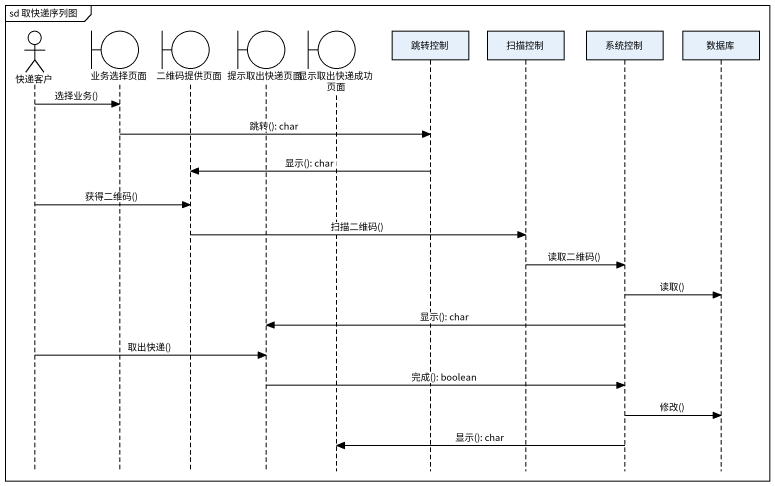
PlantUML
@startuml
mainframe sd 取快递序列图
hide footbox
actor 快递客户
boundary 业务选择页面
boundary 二维码提供页面
boundary 提示取出快递页面
boundary 显示取出快递成功页面
participant 跳转控制
participant 扫描控制
participant 系统控制
participant 数据库

快递客户 -> 业务选择页面 : 选择业务()
业务选择页面 -> 跳转控制 : 跳转(): char
跳转控制 -> 二维码提供页面 : 显示(): char
快递客户 -> 二维码提供页面 : 获得二维码()
二维码提供页面 -> 扫描控制 : 扫描二维码()
扫描控制 -> 系统控制 : 读取二维码()
系统控制 -> 数据库 : 读取()
系统控制 -> 提示取出快递页面 : 显示(): char
快递客户 -> 提示取出快递页面 : 取出快递()
提示取出快递页面 -> 系统控制 : 完成(): boolean
系统控制 -> 数据库 : 修改()
系统控制 -> 显示取出快递成功页面 : 显示(): char
@enduml
